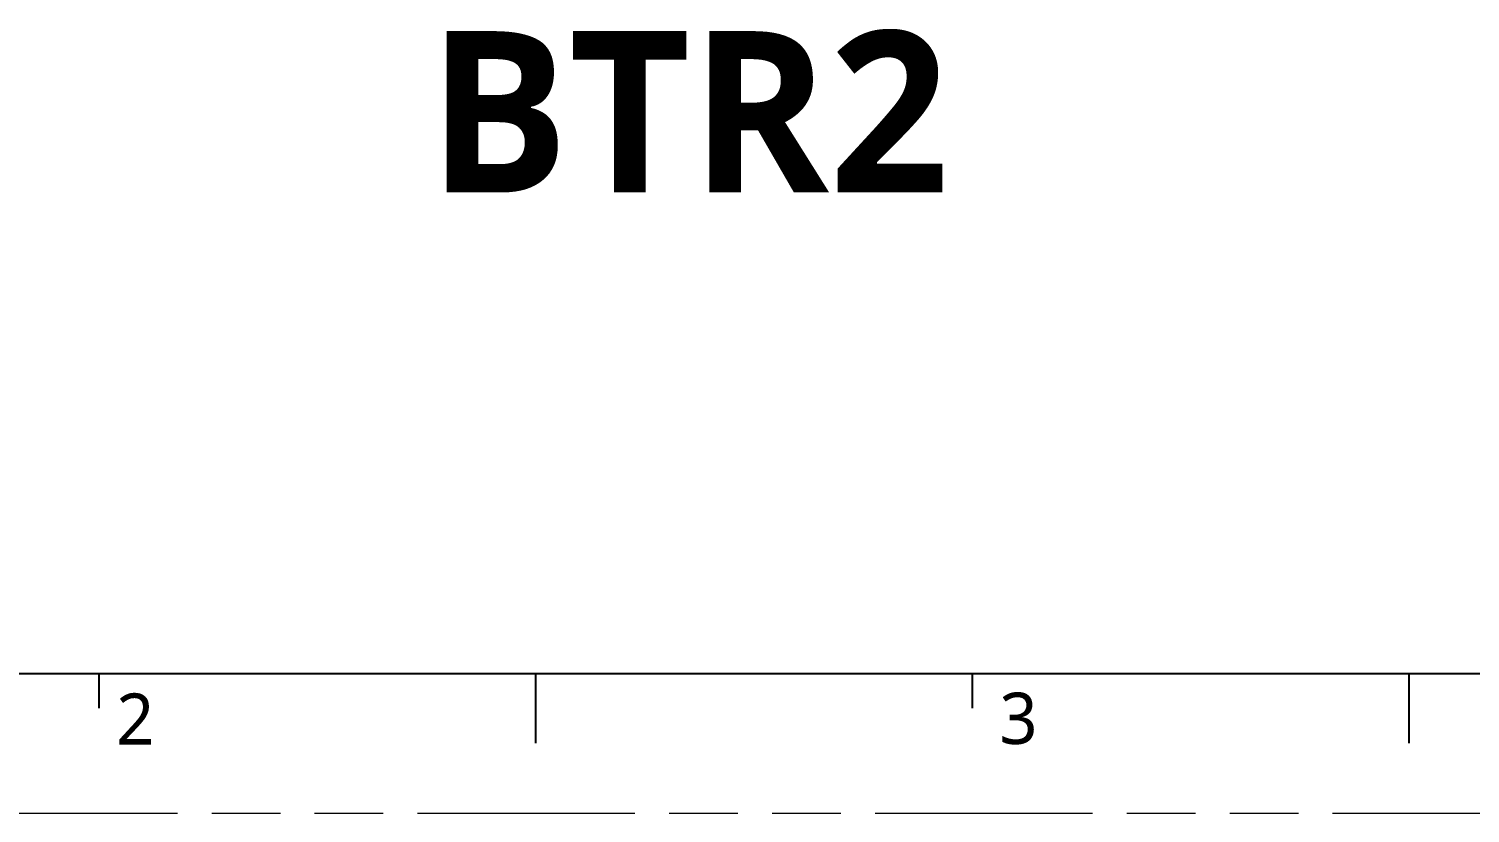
# Model space of a CAD drawing. Extents: x 150 to 463, y 50 to 272.
# Drawn here: x 213.1 to 276.1, y 50.2 to 84.5 of the extents above; entities that cross this region are included whole.
import ezdxf

# ---------------------------------------------------------------- set-up
doc = ezdxf.new("R2010")
doc.units = 0
doc.linetypes.add('PHANTOM', pattern=[29.5, 9.5, -1.5, 3, -1.5, 3, -1.5, 9.5])
doc.layers.get('0').update_dxf_attribs({"color": 10})
doc.layers.add('0PAPERF', color=2, linetype='PHANTOM', lineweight=5, plot=False)
doc.layers.add('DIM', color=3, linetype='Continuous', lineweight=5)
doc.layers.add('g_area', color=1, linetype='Continuous')
doc.styles.get("Standard").update_dxf_attribs({"font": 'txt.shx'})

msp = doc.modelspace()

# ---------------------------------------------------------------- linework, layer by layer
for p, q in [((158.839, 56.325), (453.621, 56.325)), ((216.115, 56.325), (216.115, 54.798)), ((235.207, 56.325), (235.207, 53.271)), ((254.299, 56.325), (254.299, 54.798)), ((273.391, 56.325), (273.391, 53.271))]:
    msp.add_line(p, q)
at = {"layer": '0PAPERF'}
msp.add_line((150.056, 50.216), (463.245, 50.216), dxfattribs=at)

# ---------------------------------------------------------------- texts
at = {"layer": 'DIM', "char_height": 2.24088, "width": 1.36432, "attachment_point": 1}
for s, insert in [('{\\fMicrosoft JhengHei|b0|i0|c136|p0;\\C0;2}', (216.879, 55.446)), ('{\\fMicrosoft JhengHei|b0|i0|c136|p0;\\C0;3}', (255.491, 55.481))]:
    msp.add_mtext(s, dxfattribs=dict(at, insert=insert))
at = {"layer": 'g_area', "linetype": 'Continuous', "insert": (230.501, 84.39), "char_height": 7.04844, "attachment_point": 1}
msp.add_mtext('{\\fMicrosoft JhengHei|b1|i0|c136|p18;BTR2}', dxfattribs=at)

doc.saveas('drawing.dxf')
